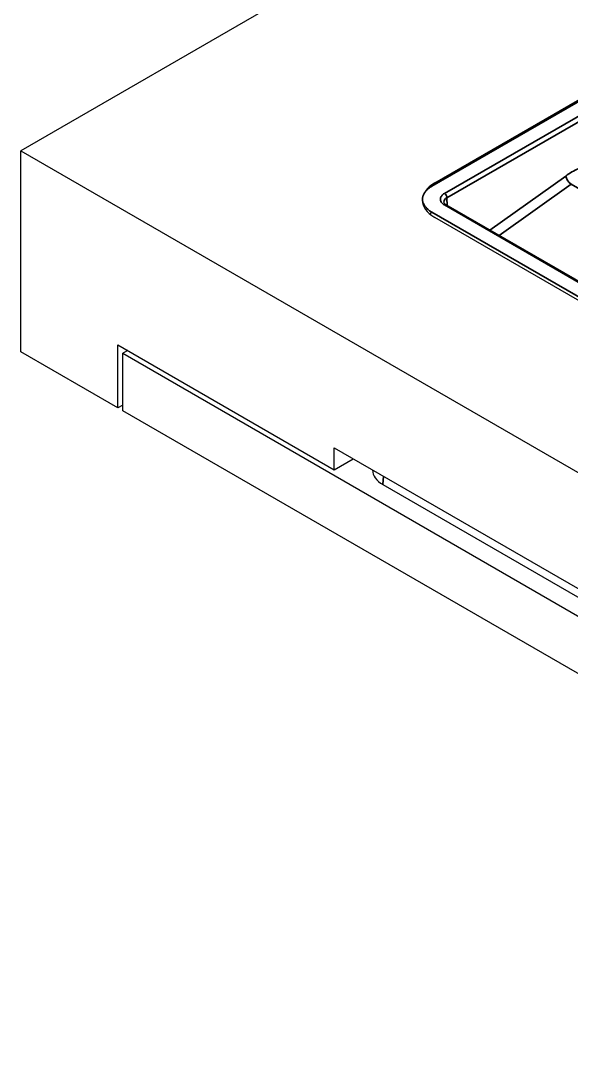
# Model space of a CAD drawing. Header units: millimetres. Extents: x 68 to 2000, y 100 to 2870.
# Drawn here: x 1165.2 to 1204.3, y 897.5 to 971.2 of the extents above; entities that cross this region are included whole.
import ezdxf

# ---------------------------------------------------------------- set-up
doc = ezdxf.new("R2010")
doc.units = ezdxf.units.MM
doc.header["$LTSCALE"] = 10
doc.layers.add('_Sichtbarkanten', color=7, linetype='Continuous', lineweight=25)
doc.layers.add('Sichtbar schmal (ISO)', color=7, linetype='Continuous', lineweight=35)

msp = doc.modelspace()

# ---------------------------------------------------------------- linework, layer by layer
at = {"layer": '_Sichtbarkanten'}
for p, q in [((1204.086, 984.388), (1165.195, 961.934)), ((1194.611, 959.648), (1211.688, 969.507)), ((1165.195, 947.646), (1165.195, 961.934)), ((1165.195, 961.934), (1518.749, 757.81)), ((1512.209, 775.207), (1195.431, 958.099)), ((1510.546, 774.793), (1194.611, 957.199)), ((1172.09, 948.156), (1187.469, 939.277)), ((1172.09, 943.665), (1172.09, 948.156)), ((1172.09, 943.665), (1165.195, 947.646)), ((1172.797, 947.748), (1172.443, 947.544)), ((1172.443, 947.544), (1322.71, 860.787)), ((1172.443, 943.461), (1172.443, 947.544)), ((1172.443, 943.869), (1172.09, 943.665)), ((1322.71, 856.705), (1172.443, 943.461)), ((1187.469, 939.277), (1187.469, 940.828)), ((1187.469, 940.828), (1210.097, 927.764)), ((1187.469, 939.277), (1188.813, 940.052)), ((1190.936, 938.218), (1208.263, 928.214))]:
    msp.add_line(p, q, dxfattribs=at)
for centre, major_axis, ratio, start_param, end_param in [((1196.732, 958.423), (-3, 0), 0.57735, 5.497787, 7.068583), ((1196.014, 958.291), (0.75, -0.008), 0.577018, 3.164844, 3.164874), ((1192.707, 939.238), (-2.503, 0), 0.576647, 6.275518, 7.067974)]:
    msp.add_ellipse(centre, major_axis=major_axis, ratio=ratio, start_param=start_param, end_param=end_param, dxfattribs=at)
msp.add_open_spline([(1195.264, 958.288), (1195.264, 958.271), (1195.269, 958.25), (1195.302, 958.203), (1195.319, 958.183), (1195.365, 958.142), (1195.396, 958.12), (1195.431, 958.099)], degree=3, knots=[0, 0, 0, 0, 0.0591399, 0.0591399, 0.0917389, 0.0917389, 0.1262736, 0.1262736, 0.1262736, 0.1262736], dxfattribs=at)
at = {"layer": 'Sichtbar schmal (ISO)'}
for p, q in [((1212.095, 969.623), (1194.41, 959.413)), ((1212.978, 969.106), (1195.306, 958.903)), ((1213.155, 968.803), (1195.483, 958.6)), ((1203.925, 960.143), (1198.539, 956.305)), ((1194.611, 959.61), (1194.611, 959.648)), ((1204.317, 959.565), (1199.203, 955.921)), ((1210.774, 955.798), (1204.317, 959.565)), ((1195.5, 958.06), (1195.483, 958.6)), ((1512.084, 775.195), (1195.306, 958.087)), ((1194.41, 957.576), (1511.201, 774.677)), ((1190.936, 938.218), (1190.972, 938.806))]:
    msp.add_line(p, q, dxfattribs=at)
for centre, major_axis, ratio, start_param, end_param in [((1204.436, 955.901), (-2.676, -4.803), 0.587338, 3.803714, 4.032507), ((1204.278, 959.946), (-0.29, 0.407), 0.508834, 0.750857, 2.299113), ((1194.41, 959.209), (-0.125, 0.217), 0.57735, 5.497787, 5.974637), ((1196.014, 958.291), (0.75, -0.008), 0.577018, 2.362159, 3.164844), ((1195.306, 958.699), (0.125, -0.217), 0.57735, 0.802851, 2.356194), ((1195.306, 957.883), (0.125, 0.217), 0.57735, 0, 0.785398), ((1194.41, 957.372), (0.125, 0.217), 0.57735, 0.785398, 1.643216)]:
    msp.add_ellipse(centre, major_axis=major_axis, ratio=ratio, start_param=start_param, end_param=end_param, dxfattribs=at)
for points, knots in [([(1194.41, 959.413), (1194.335, 959.37), (1194.265, 959.323), (1194.201, 959.274), (1194.137, 959.225), (1194.079, 959.173), (1194.027, 959.118), (1193.976, 959.064), (1193.932, 959.008), (1193.894, 958.95), (1193.857, 958.893), (1193.826, 958.833), (1193.804, 958.773), (1193.781, 958.713), (1193.765, 958.652), (1193.757, 958.591), (1193.757, 958.59), (1193.757, 958.589), (1193.757, 958.588), (1193.75, 958.527), (1193.749, 958.467), (1193.756, 958.406), (1193.757, 958.405), (1193.757, 958.404), (1193.757, 958.402), (1193.764, 958.342), (1193.779, 958.283), (1193.801, 958.224), (1193.801, 958.222), (1193.802, 958.22), (1193.803, 958.218), (1193.825, 958.16), (1193.854, 958.103), (1193.889, 958.047), (1193.891, 958.045), (1193.892, 958.042), (1193.894, 958.04), (1193.93, 957.984), (1193.973, 957.93), (1194.022, 957.877), (1194.024, 957.875), (1194.026, 957.873), (1194.027, 957.871), (1194.078, 957.818), (1194.135, 957.767), (1194.197, 957.719), (1194.198, 957.718), (1194.2, 957.717), (1194.201, 957.716), (1194.265, 957.666), (1194.335, 957.62), (1194.41, 957.576)], [0, 0, 0, 0, 0.090909, 0.090909, 0.090909, 0.181818, 0.181818, 0.181818, 0.27237, 0.27237, 0.27237, 0.36266, 0.36266, 0.36266, 0.452964, 0.452964, 0.452964, 0.454545, 0.454545, 0.454545, 0.54328, 0.54328, 0.54328, 0.545455, 0.545455, 0.545455, 0.633623, 0.633623, 0.633623, 0.636364, 0.636364, 0.636364, 0.723871, 0.723871, 0.723871, 0.727273, 0.727273, 0.727273, 0.814923, 0.814923, 0.814923, 0.818182, 0.818182, 0.818182, 0.90699, 0.90699, 0.90699, 0.909091, 0.909091, 0.909091, 1, 1, 1, 1]), ([(1195.306, 958.903), (1195.266, 958.88), (1195.229, 958.854), (1195.196, 958.827), (1195.162, 958.799), (1195.133, 958.77), (1195.108, 958.739), (1195.083, 958.708), (1195.063, 958.676), (1195.047, 958.644), (1195.032, 958.611), (1195.022, 958.578), (1195.017, 958.545), (1195.012, 958.511), (1195.012, 958.478), (1195.017, 958.444), (1195.023, 958.411), (1195.033, 958.377), (1195.048, 958.345), (1195.063, 958.312), (1195.084, 958.28), (1195.109, 958.249), (1195.134, 958.219), (1195.163, 958.189), (1195.196, 958.162), (1195.229, 958.135), (1195.266, 958.11), (1195.306, 958.087)], [0, 0, 0, 0, 0.111111, 0.111111, 0.111111, 0.222222, 0.222222, 0.222222, 0.333333, 0.333333, 0.333333, 0.444444, 0.444444, 0.444444, 0.555556, 0.555556, 0.555556, 0.666667, 0.666667, 0.666667, 0.777778, 0.777778, 0.777778, 0.888889, 0.888889, 0.888889, 1, 1, 1, 1])]:
    msp.add_open_spline(points, degree=3, knots=knots, dxfattribs=at)

doc.saveas('drawing.dxf')
